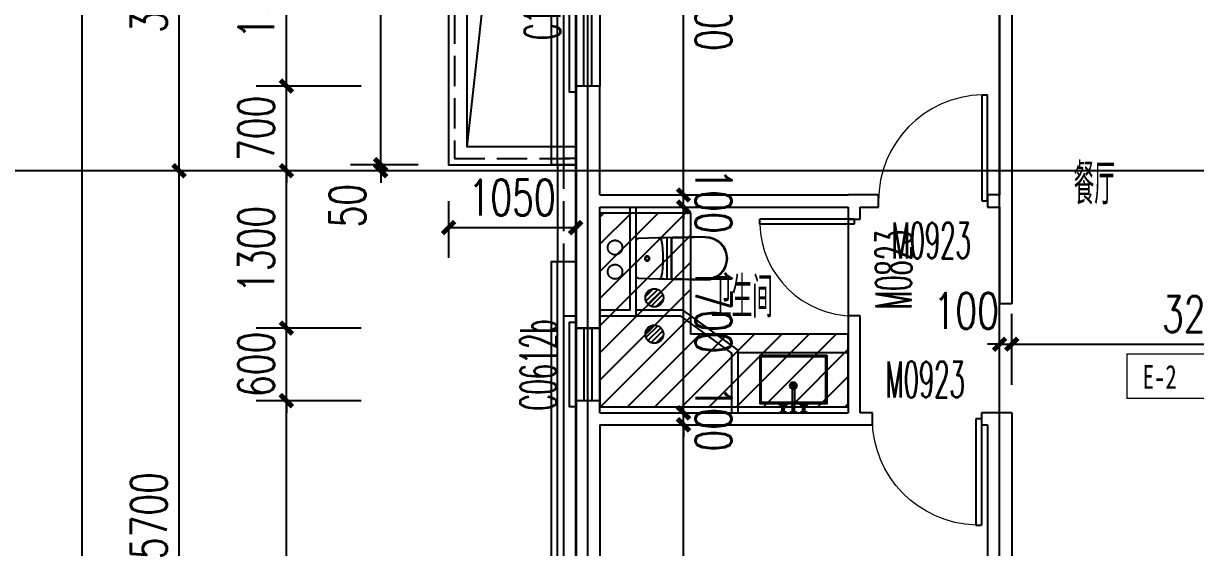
# Model space of a CAD drawing. Extents: x -59851 to 653804, y -249523 to 437614.
# Drawn here: x -48773 to -39096, y 140275 to 144606 of the extents above; entities that cross this region are included whole.
import ezdxf

# ---------------------------------------------------------------- set-up
doc = ezdxf.new("R2010")
doc.units = 0
doc.header["$LTSCALE"] = 1000
doc.header["$MEASUREMENT"] = 0
doc.linetypes.add('DASH', pattern=[0.35, 0.25, -0.1])
doc.linetypes.add('PS', pattern=[3200, 1500, -200, 1500])
doc.layers.add('33计全面积外廓线', color=21, linetype='Continuous', lineweight=35)
doc.layers.add('_S-PS(排水管)', color=255, linetype='Continuous', plot=False)
for name, color, linetype in [('_S-YS(雨水管)', 3, 'Continuous'), ('_S-空调立管', 7, 'Continuous'), ('A-Lvtry（卫生间）', 5, 'Continuous'), ('A-ROOF', 7, 'Continuous'), ('A-外装饰线脚', 7, 'Continuous'), ('A-第三道尺寸线', 105, 'Continuous'), ('A-线脚看线', 9, 'Continuous'), ('A-降板区域', 251, 'Continuous'), ('A-雨棚', 153, 'Continuous'), ('AXIS', 3, 'Continuous'), ('DOTE', 16, 'Continuous'), ('NL', 5, 'Continuous'), ('PS', 6, 'PS'), ('PUB_TEXT', 7, 'Continuous'), ('WALL', 2, 'Continuous'), ('WINDOW', 4, 'Continuous'), ('WINDOW_TEXT', 7, 'Continuous'), ('ys', 154, 'Continuous'), ('户型标示', 7, 'Continuous')]:
    doc.layers.add(name, color=color, linetype=linetype)
doc.styles.add('_TCH_DIM_T3', font='SIMPLEX.shx', dxfattribs={"width": 0.705882, "bigfont": 'GBCBIG.shx'})
doc.styles.add('_TCH_WINDOW', font='SIMPLEX.shx', dxfattribs={"width": 0.7, "height": 3.5, "bigfont": 'GBCBIG.shx'})
doc.styles.get("Standard").update_dxf_attribs({"font": 'gbenor.shx', "width": 0.7, "bigfont": 'gbcbig.shx'})
doc.styles.add('黑体', font='simhei.ttf', dxfattribs={"width": 0.7})
doc.dimstyles.new('_TCH_ARCH&&100', dxfattribs={"dimtxt": 297.5, "dimasz": 100, "dimexe": 250, "dimexo": 300, "dimgap": 100, "dimtad": 1, "dimdec": 0, "dimzin": 0, "dimdsep": 46, "dimtxsty": '_TCH_DIM_T3', "dimblk": 'ARCHTICK', "dimcen": 0.09, "dimclrt": 7, "dimazin": 2, "dimtfac": 1, "dimtdec": 0, "dimtix": 1, "dimtmove": 2, "dimatfit": 3, "dimfxl": 0, "dimtolj": 1, "dimtzin": 0, "dimarcsym": 0})

# ---------------------------------------------------------------- blocks, each defined once
blk = doc.blocks.new('zhouxianshouceng0329')
at = {"layer": 'DOTE'}
for p, q in [((-44113.7, 194580), (-44113.7, 218959.5)), ((-40713.7, 194580), (-40713.7, 218959.5)), ((15572.3, 202788.3), (-44988.6, 202788.3))]:
    blk.add_line(p, q, dxfattribs=at)
blk = doc.blocks.new('A$C2EEA3612')
at = {"linetype": 'Continuous'}
for p, q in [((-180, 570), (-172.9, 299.7)), ((-175, 570.2), (-168, 299.8)), ((175, 570.2), (168, 299.8)), ((180, 570), (172.9, 299.7)), ((-172.9, 299.7), (-171.1, 240)), ((-163, 295), (163, 295)), ((172.9, 299.7), (171.1, 240)), ((-171.6, 255), (171.6, 255)), ((-171.1, 240), (-169.5, 186.6)), ((-163, 290), (163, 290)), ((171.1, 240), (169.5, 186.6)), ((-169.5, 186.6), (-165.6, 19.4)), ((169.5, 186.6), (165.6, 19.4)), ((-145.6, 0), (145.6, 0))]:
    blk.add_line(p, q, dxfattribs=at)
for radius in [20, 15]:
    blk.add_circle((0, 90), radius, dxfattribs=at)
for centre, radius, start, end in [((0, 570), 180, 0, 180), ((0, 570), 175, 0, 180), ((-163, 300), 10, 181.7534, 270), ((-163, 300), 5, 181.7534, 270), ((163, 300), 5, 270, 358.2466), ((163, 300), 10, 270, 358.2466), ((-149.5, 187.2), 20, 99.85566, 181.7534), ((0, -673.3), 893.4, 80.14434, 99.85566), ((149.5, 187.2), 20, 358.2466, 80.14434), ((-145.6, 20), 20, 181.7534, 270), ((145.6, 20), 20, 270, 358.2466)]:
    blk.add_arc(centre, radius, start, end, dxfattribs=at)
blk = doc.blocks.new('g3wr')
at = {"color": 251}
blk.add_wipeout([(92376.5, 176270.3), (92376.5, 176416), (92376.5, 176561.6), (92382.1, 176575.5), (92395.9, 176581.5), (92459.4, 176583.5), (92576.3, 176580.9), (92666.2, 176588.6), (92736.4, 176588), (92946.5, 176596), (92946.5, 176591), (93056.8, 176558.2), (93056.8, 176558.2), (93126.5, 176416), (93075.6, 176297.8), (92946.5, 176236), (92831.5, 176244.5), (92676.2, 176243), (92576.3, 176251), (92395.9, 176250.4)], dxfattribs=at)
at = {"xscale": -1, "rotation": 270}
blk.add_blockref('A$C2EEA3612', (92376.5, 176416), dxfattribs=at)
blk = doc.blocks.new('A$C12CE3BE6')
at = {"ltscale": 10}
for p, q in [((220, 412), (160, 412)), ((160, 412), (160, 405)), ((220, 405), (160, 405)), ((180, 469), (200, 469)), ((180, 412), (180, 435)), ((182.5, 422), (182.5, 442)), ((197.5, 442), (182.5, 442)), ((197.5, 422), (182.5, 422)), ((184.5, 442), (184.5, 469)), ((187, 412), (187, 422)), ((193, 412), (193, 422)), ((195.5, 442), (195.5, 469)), ((197.5, 422), (197.5, 442)), ((200, 412), (200, 435)), ((220, 405), (220, 412)), ((285.2, 469), (265.2, 469)), ((265.2, 260), (265.2, 435)), ((285.2, 260), (285.2, 435)), ((330, 412), (390, 412)), ((330, 405), (330, 412)), ((330, 405), (390, 405)), ((370, 469), (350, 469)), ((350, 412), (350, 435)), ((352.5, 422), (352.5, 442)), ((352.5, 442), (367.5, 442)), ((352.5, 422), (367.5, 422)), ((354.5, 442), (354.5, 469)), ((357, 412), (357, 422)), ((363, 412), (363, 422)), ((365.5, 442), (365.5, 469)), ((367.5, 422), (367.5, 442)), ((370, 412), (370, 435)), ((390, 412), (390, 405))]:
    blk.add_line(p, q, dxfattribs=at)
for p, q in [((260.9, 235.9), (289.1, 264.1)), ((260.9, 264.1), (289.1, 235.9))]:
    blk.add_line(p, q)
for points in [[(0, 0), (0, 400), (550, 400), (550, 0)], [(10, 10), (10, 390), (540, 390), (540, 10)]]:
    blk.add_lwpolyline(points, close=True)
for points in [[(200, 435), (200, 469), (215, 469), (215, 475), (165, 475), (165, 469), (180, 469), (180, 435)], [(285.2, 435), (285.2, 469), (299.8, 469), (299.8, 475), (250.2, 475), (250.2, 469), (265.2, 469), (265.2, 435)], [(370, 435), (370, 469), (385, 469), (385, 475), (335, 475), (335, 469), (350, 469), (350, 435)]]:
    blk.add_lwpolyline(points, dxfattribs=at)
for centre in [(190, 408.5), (360, 408.5)]:
    blk.add_circle(centre, 3.5, dxfattribs=at)
for radius in [29.1, 20]:
    blk.add_circle((275, 250), radius)
blk.add_arc((275.2, 260), 10, 180, 0, dxfattribs=at)
blk = doc.blocks.new('$DorLib2D$00000001')
for p, q in [((0.45, 0.975), (0.5, 0.975)), ((0.45, 0), (0.45, 0.975)), ((0.5, 0), (0.5, 0.975)), ((0.5, 0), (0.45, 0))]:
    blk.add_line(p, q)
at = {"lineweight": 13}
blk.add_arc((0.475, 0), 0.975, 91.4693, 180, dxfattribs=at)
blk = doc.blocks.new('$TCHSYS$WIN2D')
for p, q in [((-0.5, 0.5), (0.5, 0.5)), ((-0.5, 0.5), (-0.5, -0.5)), ((0.5, 0.5), (0.5, -0.5)), ((0.5, 0.1667), (-0.5, 0.1667)), ((0.5, -0.1667), (-0.5, -0.1667)), ((-0.5, -0.5), (0.5, -0.5))]:
    blk.add_line(p, q)
blk = doc.blocks.new('_ArchTick')
at = {"color": 0, "linetype": 'ByBlock', "const_width": 0.4}
blk.add_lwpolyline([(-0.5, -0.5), (0.5, 0.5)], dxfattribs=at)
blk = doc.blocks.new('*D697')
at = {"layer": 'A-第三道尺寸线', "color": 0, "lineweight": -2, "transparency": 16777216}
for p, q in [((-4770.7, 164566.5), (-4770.7, 165151.6)), ((-4670.7, 164566.5), (-4670.7, 165151.6)), ((-4770.7, 164901.6), (-4870.7, 164901.6)), ((-4770.7, 164901.6), (-4670.7, 164901.6)), ((-4670.7, 164901.6), (-4570.7, 164901.6))]:
    blk.add_line(p, q, dxfattribs=at)
at = {"layer": 'Defpoints', "color": 0, "transparency": 16777216}
for p in [(-4670.7, 164901.6), (-4770.7, 164266.5), (-4670.7, 164266.5)]:
    blk.add_point(p, dxfattribs=at)
at = {"layer": 'A-第三道尺寸线', "color": 0, "lineweight": -2, "transparency": 16777216, "xscale": 100, "yscale": 100, "zscale": 100}
blk.add_blockref('_ArchTick', (-4770.7, 164901.6), dxfattribs=at)
at = {"layer": 'A-第三道尺寸线', "color": 0, "lineweight": -2, "transparency": 16777216, "xscale": 100, "yscale": 100, "zscale": 100, "rotation": 180}
blk.add_blockref('_ArchTick', (-4670.7, 164901.6), dxfattribs=at)
at = {"layer": 'A-第三道尺寸线', "color": 7, "transparency": 16777216, "insert": (-5045.7, 165176.6), "char_height": 297.5, "attachment_point": 5, "style": '_TCH_DIM_T3'}
blk.add_mtext('\\A1;100', dxfattribs=at)
blk = doc.blocks.new('*D698')
at = {"layer": 'A-第三道尺寸线', "color": 0, "lineweight": -2, "transparency": 16777216}
for p, q in [((-4670.7, 164566.5), (-4670.7, 165151.6)), ((-1470.7, 164566.5), (-1470.7, 165151.6)), ((-4670.7, 164901.6), (-1470.7, 164901.6))]:
    blk.add_line(p, q, dxfattribs=at)
at = {"layer": 'Defpoints', "color": 0, "transparency": 16777216}
for p in [(-1470.7, 164901.6), (-4670.7, 164266.5), (-1470.7, 164266.5)]:
    blk.add_point(p, dxfattribs=at)
at = {"layer": 'A-第三道尺寸线', "color": 0, "lineweight": -2, "transparency": 16777216, "xscale": 100, "yscale": 100, "zscale": 100, "rotation": 180}
blk.add_blockref('_ArchTick', (-4670.7, 164901.6), dxfattribs=at)
at = {"layer": 'A-第三道尺寸线', "color": 0, "lineweight": -2, "transparency": 16777216, "xscale": 100, "yscale": 100, "zscale": 100}
blk.add_blockref('_ArchTick', (-1470.7, 164901.6), dxfattribs=at)
at = {"layer": 'A-第三道尺寸线', "color": 7, "transparency": 16777216, "insert": (-3070.7, 165150.4), "char_height": 297.5, "attachment_point": 5, "style": '_TCH_DIM_T3'}
blk.add_mtext('\\A1;3200', dxfattribs=at)
blk = doc.blocks.new('*D702')
at = {"layer": 'A-第三道尺寸线', "color": 0, "lineweight": -2, "transparency": 16777216}
for p, q in [((-7770.7, 169234.6), (-7130.8, 169234.6)), ((-7380.7, 166134.8), (-7380.8, 169234.6)), ((-7770.7, 166134.8), (-7130.7, 166134.8))]:
    blk.add_line(p, q, dxfattribs=at)
at = {"layer": 'Defpoints', "color": 0, "transparency": 16777216}
for p in [(-8070.7, 169234.6), (-7380.8, 169234.6), (-8070.7, 166134.8)]:
    blk.add_point(p, dxfattribs=at)
at = {"layer": 'A-第三道尺寸线', "color": 0, "lineweight": -2, "transparency": 16777216, "xscale": 100, "yscale": 100, "zscale": 100}
for p, rotation in [((-7380.8, 169234.6), 90.00040069436855), ((-7380.7, 166134.8), 270.0004006943686)]:
    blk.add_blockref('_ArchTick', p, dxfattribs=dict(at, rotation=rotation))
at = {"layer": 'A-第三道尺寸线', "color": 7, "transparency": 16777216, "insert": (-7132, 167684.7), "char_height": 297.5, "attachment_point": 5, "rotation": 270.0004, "style": '_TCH_DIM_T3'}
blk.add_mtext('\\A1;3100', dxfattribs=at)
blk = doc.blocks.new('*D703')
at = {"layer": 'A-第三道尺寸线', "color": 0, "lineweight": -2, "transparency": 16777216}
for p, q in [((-7380.7, 166134.8), (-7380.7, 166234.8)), ((-7770.7, 166134.8), (-7130.7, 166134.8)), ((-7380.7, 166034.8), (-7380.7, 166134.8)), ((-7770.7, 166034.8), (-7130.7, 166034.8)), ((-7380.7, 166034.8), (-7380.7, 165934.8))]:
    blk.add_line(p, q, dxfattribs=at)
at = {"layer": 'Defpoints', "color": 0, "transparency": 16777216}
for p in [(-8070.7, 166134.8), (-7380.7, 166134.8), (-8070.7, 166034.8)]:
    blk.add_point(p, dxfattribs=at)
at = {"layer": 'A-第三道尺寸线', "color": 0, "lineweight": -2, "transparency": 16777216, "xscale": 100, "yscale": 100, "zscale": 100}
for p, rotation in [((-7380.7, 166134.8), 270.000400694369), ((-7380.7, 166034.8), 90.00040069436899)]:
    blk.add_blockref('_ArchTick', p, dxfattribs=dict(at, rotation=rotation))
at = {"layer": 'A-第三道尺寸线', "color": 7, "transparency": 16777216, "insert": (-7132, 166084.8), "char_height": 297.5, "attachment_point": 5, "rotation": 270.0004, "style": '_TCH_DIM_T3'}
blk.add_mtext('\\A1;100', dxfattribs=at)
blk = doc.blocks.new('*D704')
at = {"layer": 'A-第三道尺寸线', "color": 0, "lineweight": -2, "transparency": 16777216}
for p, q in [((-7770.7, 166034.8), (-7130.7, 166034.8)), ((-7380.7, 164334.8), (-7380.7, 166034.8)), ((-7770.7, 164334.8), (-7130.7, 164334.8))]:
    blk.add_line(p, q, dxfattribs=at)
at = {"layer": 'Defpoints', "color": 0, "transparency": 16777216}
for p in [(-8070.7, 166034.8), (-7380.7, 166034.8), (-8070.7, 164334.8)]:
    blk.add_point(p, dxfattribs=at)
at = {"layer": 'A-第三道尺寸线', "color": 0, "lineweight": -2, "transparency": 16777216, "xscale": 100, "yscale": 100, "zscale": 100}
for p, rotation in [((-7380.7, 166034.8), 90.00040069436868), ((-7380.7, 164334.8), 270.0004006943687)]:
    blk.add_blockref('_ArchTick', p, dxfattribs=dict(at, rotation=rotation))
at = {"layer": 'A-第三道尺寸线', "color": 7, "transparency": 16777216, "insert": (-7132, 165184.8), "char_height": 297.5, "attachment_point": 5, "rotation": 270.0004, "style": '_TCH_DIM_T3'}
blk.add_mtext('\\A1;1700', dxfattribs=at)
blk = doc.blocks.new('*D705')
at = {"layer": 'A-第三道尺寸线', "color": 0, "lineweight": -2, "transparency": 16777216}
for p, q in [((-7380.7, 164334.8), (-7380.7, 164434.8)), ((-7770.7, 164334.8), (-7130.7, 164334.8)), ((-7380.7, 164234.8), (-7380.7, 164334.8)), ((-7770.7, 164234.8), (-7130.7, 164234.8)), ((-7380.7, 164234.8), (-7380.7, 164134.8))]:
    blk.add_line(p, q, dxfattribs=at)
at = {"layer": 'Defpoints', "color": 0, "transparency": 16777216}
for p in [(-8070.7, 164334.8), (-7380.7, 164334.8), (-8070.7, 164234.8)]:
    blk.add_point(p, dxfattribs=at)
at = {"layer": 'A-第三道尺寸线', "color": 0, "lineweight": -2, "transparency": 16777216, "xscale": 100, "yscale": 100, "zscale": 100}
for p, rotation in [((-7380.7, 164334.8), 270.0004006943692), ((-7380.7, 164234.8), 90.00040069436919)]:
    blk.add_blockref('_ArchTick', p, dxfattribs=dict(at, rotation=rotation))
at = {"layer": 'A-第三道尺寸线', "color": 7, "transparency": 16777216, "insert": (-7132, 164284.8), "char_height": 297.5, "attachment_point": 5, "rotation": 270.0004, "style": '_TCH_DIM_T3'}
blk.add_mtext('\\A1;100', dxfattribs=at)
blk = doc.blocks.new('*D706')
at = {"layer": 'A-第三道尺寸线', "color": 0, "lineweight": -2, "transparency": 16777216}
for p, q in [((-7770.7, 164234.8), (-7130.7, 164234.8)), ((-7380.7, 160734.8), (-7380.7, 164234.8)), ((-7770.7, 160734.8), (-7130.7, 160734.8))]:
    blk.add_line(p, q, dxfattribs=at)
at = {"layer": 'Defpoints', "color": 0, "transparency": 16777216}
for p in [(-8070.7, 164234.8), (-7380.7, 164234.8), (-8070.7, 160734.8)]:
    blk.add_point(p, dxfattribs=at)
at = {"layer": 'A-第三道尺寸线', "color": 0, "lineweight": -2, "transparency": 16777216, "xscale": 100, "yscale": 100, "zscale": 100}
for p, rotation in [((-7380.7, 164234.8), 90.00040069436868), ((-7380.7, 160734.8), 270.0004006943687)]:
    blk.add_blockref('_ArchTick', p, dxfattribs=dict(at, rotation=rotation))
at = {"layer": 'A-第三道尺寸线', "color": 7, "transparency": 16777216, "insert": (-7132, 162484.8), "char_height": 297.5, "attachment_point": 5, "rotation": 270.0004, "style": '_TCH_DIM_T3'}
blk.add_mtext('\\A1;3500', dxfattribs=at)
blk = doc.blocks.new('2fxianjiao0331')
at = {"layer": 'A-线脚看线'}
for points in [[(-216309.1, 144038.3), (-216359.1, 144038.3), (-216359.1, 145638.3), (-216309.1, 145638.3)], [(-216309.1, 141438.3), (-216359.1, 141438.3), (-216359.1, 142138.3), (-216309.1, 142138.3)]]:
    blk.add_lwpolyline(points, dxfattribs=at)
blk = doc.blocks.new('_LV13')
at = {"color": 0}
for p, q in [((-0.071, 0.495), (-0.495, 0.071)), ((0.183, 0.465), (-0.465, -0.183)), ((0.354, 0.354), (-0.354, -0.354)), ((0.465, 0.183), (-0.183, -0.465)), ((0.495, -0.071), (0.071, -0.495))]:
    blk.add_line(p, q, dxfattribs=at)
blk.add_circle((0, 0), 0.5)
blk = doc.blocks.new('fjdsajkjjg0505')
at = {"layer": '_S-PS(排水管)'}
blk.add_lwpolyline([(-185177.9, 92258.5, -1), (-185287.9, 92258.5, -1)], format="xyb", close=True, dxfattribs=at)
at = {"layer": '_S-YS(雨水管)'}
blk.add_lwpolyline([(-188567.9, 92068.5, 1), (-188677.9, 92068.5, 1)], format="xyb", close=True, dxfattribs=at)
at = {"layer": '_S-空调立管'}
for points in [[(-190567.9, 101388.5, 1), (-190677.9, 101388.5, 1)], [(-188567.9, 91868.5, 1), (-188677.9, 91868.5, 1)]]:
    blk.add_lwpolyline(points, format="xyb", close=True, dxfattribs=at)
at = {"layer": 'NL', "ltscale": 0.5, "extrusion": (0, 0, -1), "xscale": -150, "yscale": 150, "zscale": -150}
for p in [(190822.9, 101388.5), (191272.9, 97118.5), (191272.9, 96818.5), (188822.9, 91868.5), (185232.9, 91248.5)]:
    blk.add_blockref('_LV13', p, dxfattribs=at)
blk = doc.blocks.new('*D1588')
at = {"layer": 'A-第三道尺寸线', "color": 0, "lineweight": -2, "transparency": 16777216}
for p, q in [((-45513.7, 151388.3), (-46073.9, 151388.3)), ((-45823.9, 143438.3), (-45823.9, 151388.3)), ((-45513.7, 143438.3), (-46073.9, 143438.3))]:
    blk.add_line(p, q, dxfattribs=at)
at = {"layer": 'Defpoints', "color": 0, "transparency": 16777216}
for p in [(-45823.9, 151388.3), (-45213.7, 151388.3), (-45213.7, 143438.3)]:
    blk.add_point(p, dxfattribs=at)
at = {"layer": 'A-第三道尺寸线', "color": 0, "lineweight": -2, "transparency": 16777216, "xscale": 100, "yscale": 100, "zscale": 100}
for p, rotation in [((-45823.9, 151388.3), 90), ((-45823.9, 143438.3), 270)]:
    blk.add_blockref('_ArchTick', p, dxfattribs=dict(at, rotation=rotation))
at = {"layer": 'A-第三道尺寸线', "color": 7, "transparency": 16777216, "insert": (-46072.6, 147413.3), "char_height": 297.5, "attachment_point": 5, "rotation": 90, "style": '_TCH_DIM_T3'}
blk.add_mtext('\\A1;7950', dxfattribs=at)
blk = doc.blocks.new('*D1589')
at = {"layer": 'A-第三道尺寸线', "color": 0, "lineweight": -2, "transparency": 16777216}
for p, q in [((-45823.9, 143438.3), (-45823.9, 143538.3)), ((-45513.7, 143438.3), (-46073.9, 143438.3)), ((-45823.9, 143388.3), (-45823.9, 143438.3)), ((-45513.7, 143388.3), (-46073.9, 143388.3)), ((-45823.9, 143388.3), (-45823.9, 143288.3))]:
    blk.add_line(p, q, dxfattribs=at)
at = {"layer": 'Defpoints', "color": 0, "transparency": 16777216}
for p in [(-45823.9, 143438.3), (-45213.7, 143438.3), (-45213.7, 143388.3)]:
    blk.add_point(p, dxfattribs=at)
at = {"layer": 'A-第三道尺寸线', "color": 0, "lineweight": -2, "transparency": 16777216, "xscale": 100, "yscale": 100, "zscale": 100}
for p, rotation in [((-45823.9, 143438.3), 270), ((-45823.9, 143388.3), 90)]:
    blk.add_blockref('_ArchTick', p, dxfattribs=dict(at, rotation=rotation))
at = {"layer": 'A-第三道尺寸线', "color": 7, "transparency": 16777216, "insert": (-46098.9, 143099.3), "char_height": 297.5, "attachment_point": 5, "rotation": 90, "style": '_TCH_DIM_T3'}
blk.add_mtext('\\A1;50', dxfattribs=at)
blk = doc.blocks.new('*D2667')
at = {"layer": 'A-第三道尺寸线', "color": 0, "lineweight": -2, "transparency": 16777216}
for p, q in [((-45984.3, 145588.3), (-46852.2, 145588.3)), ((-46602.2, 144088.3), (-46602.2, 145588.3)), ((-45984.3, 144088.3), (-46852.2, 144088.3))]:
    blk.add_line(p, q, dxfattribs=at)
at = {"layer": 'Defpoints', "color": 0, "transparency": 16777216}
for p in [(-46602.2, 145588.3), (-45684.3, 145588.3), (-45684.3, 144088.3)]:
    blk.add_point(p, dxfattribs=at)
at = {"layer": 'A-第三道尺寸线', "color": 0, "lineweight": -2, "transparency": 16777216, "xscale": 100, "yscale": 100, "zscale": 100}
for p, rotation in [((-46602.2, 145588.3), 90), ((-46602.2, 144088.3), 270)]:
    blk.add_blockref('_ArchTick', p, dxfattribs=dict(at, rotation=rotation))
at = {"layer": 'A-第三道尺寸线', "color": 7, "transparency": 16777216, "insert": (-46851, 144838.3), "char_height": 297.5, "attachment_point": 5, "rotation": 90, "style": '_TCH_DIM_T3'}
blk.add_mtext('\\A1;1500', dxfattribs=at)
blk = doc.blocks.new('*D2668')
at = {"layer": 'A-第三道尺寸线', "color": 0, "lineweight": -2, "transparency": 16777216}
for p, q in [((-46602.2, 144088.3), (-46602.2, 144188.3)), ((-45984.3, 144088.3), (-46852.2, 144088.3)), ((-46602.2, 143388.3), (-46602.2, 144088.3)), ((-45984.3, 143388.3), (-46852.2, 143388.3)), ((-46602.2, 143388.3), (-46602.2, 143288.3))]:
    blk.add_line(p, q, dxfattribs=at)
at = {"layer": 'Defpoints', "color": 0, "transparency": 16777216}
for p in [(-46602.2, 144088.3), (-45684.3, 144088.3), (-45684.3, 143388.3)]:
    blk.add_point(p, dxfattribs=at)
at = {"layer": 'A-第三道尺寸线', "color": 0, "lineweight": -2, "transparency": 16777216, "xscale": 100, "yscale": 100, "zscale": 100}
for p, rotation in [((-46602.2, 144088.3), 270), ((-46602.2, 143388.3), 90)]:
    blk.add_blockref('_ArchTick', p, dxfattribs=dict(at, rotation=rotation))
at = {"layer": 'A-第三道尺寸线', "color": 7, "transparency": 16777216, "insert": (-46851, 143738.3), "char_height": 297.5, "attachment_point": 5, "rotation": 90, "style": '_TCH_DIM_T3'}
blk.add_mtext('\\A1;700', dxfattribs=at)
blk = doc.blocks.new('*D2669')
at = {"layer": 'A-第三道尺寸线', "color": 0, "lineweight": -2, "transparency": 16777216}
for p, q in [((-45984.3, 143388.3), (-46852.2, 143388.3)), ((-46602.2, 142088.3), (-46602.2, 143388.3)), ((-45984.3, 142088.3), (-46852.2, 142088.3))]:
    blk.add_line(p, q, dxfattribs=at)
at = {"layer": 'Defpoints', "color": 0, "transparency": 16777216}
for p in [(-46602.2, 143388.3), (-45684.3, 143388.3), (-45684.3, 142088.3)]:
    blk.add_point(p, dxfattribs=at)
at = {"layer": 'A-第三道尺寸线', "color": 0, "lineweight": -2, "transparency": 16777216, "xscale": 100, "yscale": 100, "zscale": 100}
for p, rotation in [((-46602.2, 143388.3), 90), ((-46602.2, 142088.3), 270)]:
    blk.add_blockref('_ArchTick', p, dxfattribs=dict(at, rotation=rotation))
at = {"layer": 'A-第三道尺寸线', "color": 7, "transparency": 16777216, "insert": (-46851, 142738.3), "char_height": 297.5, "attachment_point": 5, "rotation": 90, "style": '_TCH_DIM_T3'}
blk.add_mtext('\\A1;1300', dxfattribs=at)
blk = doc.blocks.new('*D2670')
at = {"layer": 'A-第三道尺寸线', "color": 0, "lineweight": -2, "transparency": 16777216}
for p, q in [((-46602.2, 142088.3), (-46602.2, 142188.3)), ((-45984.3, 142088.3), (-46852.2, 142088.3)), ((-46602.2, 141488.3), (-46602.2, 142088.3)), ((-45984.3, 141488.3), (-46852.2, 141488.3)), ((-46602.2, 141488.3), (-46602.2, 141388.3))]:
    blk.add_line(p, q, dxfattribs=at)
at = {"layer": 'Defpoints', "color": 0, "transparency": 16777216}
for p in [(-46602.2, 142088.3), (-45684.3, 142088.3), (-45684.3, 141488.3)]:
    blk.add_point(p, dxfattribs=at)
at = {"layer": 'A-第三道尺寸线', "color": 0, "lineweight": -2, "transparency": 16777216, "xscale": 100, "yscale": 100, "zscale": 100}
for p, rotation in [((-46602.2, 142088.3), 270), ((-46602.2, 141488.3), 90)]:
    blk.add_blockref('_ArchTick', p, dxfattribs=dict(at, rotation=rotation))
at = {"layer": 'A-第三道尺寸线', "color": 7, "transparency": 16777216, "insert": (-46851, 141788.3), "char_height": 297.5, "attachment_point": 5, "rotation": 90, "style": '_TCH_DIM_T3'}
blk.add_mtext('\\A1;600', dxfattribs=at)
blk = doc.blocks.new('*D2671')
at = {"layer": 'A-第三道尺寸线', "color": 0, "lineweight": -2, "transparency": 16777216}
for p, q in [((-45984.3, 141488.3), (-46852.2, 141488.3)), ((-46602.2, 137688.3), (-46602.2, 141488.3)), ((-45984.3, 137688.3), (-46852.2, 137688.3))]:
    blk.add_line(p, q, dxfattribs=at)
at = {"layer": 'Defpoints', "color": 0, "transparency": 16777216}
for p in [(-46602.2, 141488.3), (-45684.3, 141488.3), (-45684.3, 137688.3)]:
    blk.add_point(p, dxfattribs=at)
at = {"layer": 'A-第三道尺寸线', "color": 0, "lineweight": -2, "transparency": 16777216, "xscale": 100, "yscale": 100, "zscale": 100}
for p, rotation in [((-46602.2, 141488.3), 90), ((-46602.2, 137688.3), 270)]:
    blk.add_blockref('_ArchTick', p, dxfattribs=dict(at, rotation=rotation))
at = {"layer": 'A-第三道尺寸线', "color": 7, "transparency": 16777216, "insert": (-46851, 139588.3), "char_height": 297.5, "attachment_point": 5, "rotation": 90, "style": '_TCH_DIM_T3'}
blk.add_mtext('\\A1;3800', dxfattribs=at)
blk = doc.blocks.new('*D2947')
at = {"layer": 'AXIS', "color": 0, "lineweight": -2, "transparency": 16777216}
for p, q in [((-46902.2, 143388.3), (-47738.6, 143388.3)), ((-47488.6, 137688.3), (-47488.6, 143388.3)), ((-46902.2, 137688.3), (-47738.6, 137688.3))]:
    blk.add_line(p, q, dxfattribs=at)
at = {"layer": 'Defpoints', "color": 0, "transparency": 16777216}
for p in [(-47488.6, 143388.3), (-46602.2, 143388.3), (-46602.2, 137688.3)]:
    blk.add_point(p, dxfattribs=at)
at = {"layer": 'AXIS', "color": 0, "lineweight": -2, "transparency": 16777216, "xscale": 100, "yscale": 100, "zscale": 100}
for p, rotation in [((-47488.6, 143388.3), 90), ((-47488.6, 137688.3), 270)]:
    blk.add_blockref('_ArchTick', p, dxfattribs=dict(at, rotation=rotation))
at = {"layer": 'AXIS', "color": 7, "transparency": 16777216, "insert": (-47737.3, 140538.3), "char_height": 297.5, "attachment_point": 5, "rotation": 90, "style": '_TCH_DIM_T3'}
blk.add_mtext('\\A1;5700', dxfattribs=at)
blk = doc.blocks.new('*D2948')
at = {"layer": 'AXIS', "color": 0, "lineweight": -2, "transparency": 16777216}
for p, q in [((-46902.2, 146388.3), (-47738.6, 146388.3)), ((-47488.6, 143388.3), (-47488.6, 146388.3)), ((-46902.2, 143388.3), (-47738.6, 143388.3))]:
    blk.add_line(p, q, dxfattribs=at)
at = {"layer": 'Defpoints', "color": 0, "transparency": 16777216}
for p in [(-47488.6, 146388.3), (-46602.2, 146388.3), (-46602.2, 143388.3)]:
    blk.add_point(p, dxfattribs=at)
at = {"layer": 'AXIS', "color": 0, "lineweight": -2, "transparency": 16777216, "xscale": 100, "yscale": 100, "zscale": 100}
for p, rotation in [((-47488.6, 146388.3), 90), ((-47488.6, 143388.3), 270)]:
    blk.add_blockref('_ArchTick', p, dxfattribs=dict(at, rotation=rotation))
at = {"layer": 'AXIS', "color": 7, "transparency": 16777216, "insert": (-47737.3, 144888.3), "char_height": 297.5, "attachment_point": 5, "rotation": 90, "style": '_TCH_DIM_T3'}
blk.add_mtext('\\A1;3000', dxfattribs=at)
blk = doc.blocks.new('*D2954')
at = {"layer": 'AXIS', "color": 0, "lineweight": -2, "transparency": 16777216}
for p, q in [((-47152.2, 158588.3), (-48538.6, 158588.3)), ((-48288.6, 135988.3), (-48288.6, 158588.3)), ((-47152.2, 135988.3), (-48538.6, 135988.3))]:
    blk.add_line(p, q, dxfattribs=at)
at = {"layer": 'Defpoints', "color": 0, "transparency": 16777216}
for p in [(-48288.6, 158588.3), (-46852.2, 158588.3), (-46852.2, 135988.3)]:
    blk.add_point(p, dxfattribs=at)
at = {"layer": 'AXIS', "color": 0, "lineweight": -2, "transparency": 16777216, "xscale": 100, "yscale": 100, "zscale": 100}
for p, rotation in [((-48288.6, 158588.3), 90), ((-48288.6, 135988.3), 270)]:
    blk.add_blockref('_ArchTick', p, dxfattribs=dict(at, rotation=rotation))
at = {"layer": 'AXIS', "color": 7, "transparency": 16777216, "insert": (-48537.3, 147288.3), "char_height": 297.5, "attachment_point": 5, "rotation": 90, "style": '_TCH_DIM_T3'}
blk.add_mtext('\\A1;22600', dxfattribs=at)
blk = doc.blocks.new('*D2970')
at = {"layer": 'AXIS', "color": 0, "lineweight": -2, "transparency": 16777216}
for p, q in [((-46902.2, 143388.3), (-47738.6, 143388.3)), ((-47488.6, 137688.3), (-47488.6, 143388.3)), ((-46902.2, 137688.3), (-47738.6, 137688.3))]:
    blk.add_line(p, q, dxfattribs=at)
at = {"layer": 'Defpoints', "color": 0, "transparency": 16777216}
for p in [(-47488.6, 143388.3), (-46602.2, 143388.3), (-46602.2, 137688.3)]:
    blk.add_point(p, dxfattribs=at)
at = {"layer": 'AXIS', "color": 0, "lineweight": -2, "transparency": 16777216, "xscale": 100, "yscale": 100, "zscale": 100}
for p, rotation in [((-47488.6, 143388.3), 90), ((-47488.6, 137688.3), 270)]:
    blk.add_blockref('_ArchTick', p, dxfattribs=dict(at, rotation=rotation))
at = {"layer": 'AXIS', "color": 7, "transparency": 16777216, "insert": (-47737.3, 140538.3), "char_height": 297.5, "attachment_point": 5, "rotation": 90, "style": '_TCH_DIM_T3'}
blk.add_mtext('\\A1;5700', dxfattribs=at)
blk = doc.blocks.new('*D2971')
at = {"layer": 'AXIS', "color": 0, "lineweight": -2, "transparency": 16777216}
for p, q in [((-46902.2, 146388.3), (-47738.6, 146388.3)), ((-47488.6, 143388.3), (-47488.6, 146388.3)), ((-46902.2, 143388.3), (-47738.6, 143388.3))]:
    blk.add_line(p, q, dxfattribs=at)
at = {"layer": 'Defpoints', "color": 0, "transparency": 16777216}
for p in [(-47488.6, 146388.3), (-46602.2, 146388.3), (-46602.2, 143388.3)]:
    blk.add_point(p, dxfattribs=at)
at = {"layer": 'AXIS', "color": 0, "lineweight": -2, "transparency": 16777216, "xscale": 100, "yscale": 100, "zscale": 100}
for p, rotation in [((-47488.6, 146388.3), 90), ((-47488.6, 143388.3), 270)]:
    blk.add_blockref('_ArchTick', p, dxfattribs=dict(at, rotation=rotation))
at = {"layer": 'AXIS', "color": 7, "transparency": 16777216, "insert": (-47737.3, 144888.3), "char_height": 297.5, "attachment_point": 5, "rotation": 90, "style": '_TCH_DIM_T3'}
blk.add_mtext('\\A1;3000', dxfattribs=at)
blk = doc.blocks.new('*D2977')
at = {"layer": 'AXIS', "color": 0, "lineweight": -2, "transparency": 16777216}
for p, q in [((-47152.2, 158588.3), (-48538.6, 158588.3)), ((-48288.6, 135988.3), (-48288.6, 158588.3)), ((-47152.2, 135988.3), (-48538.6, 135988.3))]:
    blk.add_line(p, q, dxfattribs=at)
at = {"layer": 'Defpoints', "color": 0, "transparency": 16777216}
for p in [(-48288.6, 158588.3), (-46852.2, 158588.3), (-46852.2, 135988.3)]:
    blk.add_point(p, dxfattribs=at)
at = {"layer": 'AXIS', "color": 0, "lineweight": -2, "transparency": 16777216, "xscale": 100, "yscale": 100, "zscale": 100}
for p, rotation in [((-48288.6, 158588.3), 90), ((-48288.6, 135988.3), 270)]:
    blk.add_blockref('_ArchTick', p, dxfattribs=dict(at, rotation=rotation))
at = {"layer": 'AXIS', "color": 7, "transparency": 16777216, "insert": (-48537.3, 147288.3), "char_height": 297.5, "attachment_point": 5, "rotation": 90, "style": '_TCH_DIM_T3'}
blk.add_mtext('\\A1;22600', dxfattribs=at)
blk = doc.blocks.new('rqwerqwrqq')
at = {"layer": 'A-ROOF'}
for p, q in [((-179744.2, 249560.5), (-179744.2, 257510.5)), ((-179744.2, 242760.5), (-179744.2, 248760.5))]:
    blk.add_line(p, q, dxfattribs=at)
for points in [[(-179694.2, 257510.5), (-179694.2, 249560.5), (-179794.2, 249560.5), (-179794.2, 257510.5)], [(-179694.2, 248760.5), (-179694.2, 242760.5), (-179794.2, 242760.5), (-179794.2, 248760.5)]]:
    blk.add_lwpolyline(points, close=True, dxfattribs=at)
at = {"layer": 'A-外装饰线脚'}
blk.add_lwpolyline([(-179594.2, 249560.5), (-179744.2, 249560.5), (-179744.2, 248760.5), (-179594.2, 248760.5)], dxfattribs=at)
blk = doc.blocks.new('*D3565')
at = {"layer": 'A-第三道尺寸线', "color": 0, "lineweight": -2, "transparency": 16777216}
for p, q in [((-45263.7, 143138.3), (-45263.7, 142668.5)), ((-44213.7, 143138.3), (-44213.7, 142668.5)), ((-45263.7, 142918.5), (-44213.7, 142918.5))]:
    blk.add_line(p, q, dxfattribs=at)
at = {"layer": 'Defpoints', "color": 0, "transparency": 16777216}
for p in [(-45263.7, 143438.3), (-44213.7, 143438.3), (-44213.7, 142918.5)]:
    blk.add_point(p, dxfattribs=at)
at = {"layer": 'A-第三道尺寸线', "color": 0, "lineweight": -2, "transparency": 16777216, "xscale": 100, "yscale": 100, "zscale": 100, "rotation": 180}
blk.add_blockref('_ArchTick', (-45263.7, 142918.5), dxfattribs=at)
at = {"layer": 'A-第三道尺寸线', "color": 0, "lineweight": -2, "transparency": 16777216, "xscale": 100, "yscale": 100, "zscale": 100}
blk.add_blockref('_ArchTick', (-44213.7, 142918.5), dxfattribs=at)
at = {"layer": 'A-第三道尺寸线', "color": 7, "transparency": 16777216, "insert": (-44738.7, 143167.2), "char_height": 297.5, "attachment_point": 5, "style": '_TCH_DIM_T3'}
blk.add_mtext('\\A1;1050', dxfattribs=at)
blk = doc.blocks.new('a2huxing0322')
at = {"layer": 'A-Lvtry（卫生间）'}
blk.add_line((-6933.2, 164832.5), (-6020.6, 164832.5), dxfattribs=at)
for points in [[(-7770.7, 165184.8), (-7391.8, 165184.8), (-6933.2, 164851.7), (-6933.2, 164334.8)], [(-7770.7, 165134.8), (-7408.1, 165134.8), (-6983.2, 164826.2), (-6983.2, 164334.8)]]:
    blk.add_lwpolyline(points, dxfattribs=at)
at = {"layer": 'PS', "ltscale": 0.5}
for centre in [(-7945.7, 165700.3), (-7945.7, 165500.3)]:
    blk.add_circle(centre, 60, dxfattribs=at)
at = {"layer": 'WALL'}
for p, q in [((-4770.7, 169334.8), (-4770.7, 166134.8)), ((-4670.7, 169334.8), (-4670.7, 166034.8)), ((-8070.7, 167034.8), (-8270.7, 167034.8)), ((-8270.7, 167034.8), (-8270.7, 166034.8)), ((-8070.7, 166134.8), (-8070.7, 167034.8)), ((-8070.7, 166134.8), (-6020.7, 166134.8)), ((-5770.8, 166134.8), (-6020.7, 166134.8)), ((-5770.8, 166034.8), (-5770.8, 166134.8)), ((-4770.7, 166134.8), (-4870.8, 166134.8)), ((-4870.8, 166134.8), (-4870.8, 166034.8)), ((-8270.7, 166034.8), (-8270.7, 165034.8)), ((-8070.7, 166034.8), (-6020.7, 166034.8)), ((-8070.7, 165034.8), (-8070.7, 166034.8)), ((-6020.7, 166034.8), (-6020.7, 165934.8)), ((-5920.7, 165934.8), (-5920.7, 166034.8)), ((-5920.7, 166034.8), (-5770.8, 166034.8)), ((-4870.8, 166034.8), (-4770.7, 166034.8)), ((-4770.7, 166034.8), (-4770.7, 165234.8)), ((-4670.7, 166034.8), (-4670.7, 165234.8)), ((-6020.7, 165934.8), (-5920.7, 165934.8)), ((-4670.7, 165234.8), (-4770.7, 165234.8)), ((-5920.7, 165134.8), (-6020.7, 165134.8)), ((-6020.7, 165134.8), (-6020.7, 164334.8)), ((-5920.7, 164334.8), (-5920.7, 165134.8)), ((-8270.7, 165034.8), (-8070.7, 165034.8)), ((-8070.7, 164434.8), (-8270.7, 164434.8)), ((-8270.7, 164434.8), (-8270.7, 164334.8)), ((-8070.7, 164334.8), (-8070.7, 164434.8)), ((-8270.7, 164334.8), (-8270.7, 160534.8)), ((-8070.7, 164334.8), (-6020.7, 164334.8)), ((-5820.7, 164334.8), (-5920.7, 164334.8)), ((-5820.7, 164234.8), (-5820.7, 164334.8)), ((-4670.7, 164334.8), (-4920.7, 164334.8)), ((-4920.7, 164334.8), (-4920.7, 164234.8)), ((-4670.7, 164334.8), (-4670.7, 160734.8)), ((-8070.7, 164234.8), (-8070.7, 160734.8)), ((-8070.7, 164234.8), (-6020.7, 164234.8)), ((-6020.7, 164234.8), (-5820.7, 164234.8)), ((-4920.7, 164234.8), (-4870.7, 164234.8)), ((-4870.7, 164234.8), (-4870.7, 160734.8))]:
    blk.add_line(p, q, dxfattribs=at)
blk.add_lwpolyline([(-8070.7, 165184.8), (-7820.7, 165184.8), (-7820.7, 166034.8)], dxfattribs=at)
at = {"layer": 'WINDOW'}
blk.add_line((-6020.7, 165934.8), (-6020.7, 165134.8), dxfattribs=at)
at = {"layer": '户型标示', "color": 2, "const_width": 11.2}
blk.add_lwpolyline([(-3041.8, 164821.9), (-3719.5, 164821.9), (-3719.5, 164455.5), (-3041.8, 164455.5)], close=True, dxfattribs=at)
at = {"layer": 'A-Lvtry（卫生间）'}
blk.add_blockref('g3wr', (-100147.2, -10806.2), dxfattribs=at)
at = {"layer": 'A-Lvtry（卫生间）', "rotation": 180}
blk.add_blockref('A$C12CE3BE6', (-6198.1, 164809.8), dxfattribs=at)
at = {"layer": 'WINDOW'}
ref = blk.add_blockref('$TCHSYS$WIN2D', (-8170.7, 167784.8), dxfattribs=dict(at, xscale=1500, yscale=200, zscale=1500, rotation=270))
ref.add_attrib('A', 'C1515b', (-8397, 167417.3), dxfattribs={"layer": 'WINDOW_TEXT', "height": 297.5, "rotation": 90, "style": '_TCH_WINDOW', "width": 0.494118})
ref = blk.add_blockref('$DorLib2D$00000001', (-5320.8, 166084.8), dxfattribs=dict(at, xscale=900, yscale=900, zscale=900))
ref.add_attrib('A', 'M0923', (-5663.8, 165611), dxfattribs={"layer": 'WINDOW_TEXT', "height": 297.5, "style": '_TCH_WINDOW', "width": 0.494118})
ref = blk.add_blockref('$DorLib2D$00000001', (-5970.7, 165534.8), dxfattribs=dict(at, xscale=800, yscale=800, zscale=-800, rotation=90))
ref.add_attrib('A', 'M0823', (-5497, 165191.8), dxfattribs={"layer": 'WINDOW_TEXT', "height": 297.5, "rotation": 90, "style": '_TCH_WINDOW', "width": 0.494118})
ref = blk.add_blockref('$TCHSYS$WIN2D', (-8170.7, 164734.8), dxfattribs=dict(at, xscale=-600, yscale=200, zscale=-600, rotation=270))
ref.add_attrib('A', 'C0612b', (-8430.3, 164353.3), dxfattribs={"layer": 'WINDOW_TEXT', "height": 297.5, "rotation": 90, "style": '_TCH_WINDOW', "width": 0.494118})
ref = blk.add_blockref('$DorLib2D$00000001', (-5370.7, 164284.8), dxfattribs=dict(at, xscale=-900, yscale=900, zscale=900, rotation=180))
ref.add_attrib('A', 'M0923', (-5713.7, 164461), dxfattribs={"layer": 'WINDOW_TEXT', "height": 297.5, "style": '_TCH_WINDOW', "width": 0.494118})
at = {"layer": 'PUB_TEXT', "width": 0.7}
blk.add_text('餐厅', height=337.59, dxfattribs=at).set_placement((-4159.2, 166055.2))
at = {"layer": '户型标示', "color": 2, "style": '黑体', "width": 0.7}
blk.add_text('E-2', height=197.15, dxfattribs=at).set_placement((-3589.8, 164532.8))
at = {"layer": 'A-第三道尺寸线'}
for p1, p2, distance, picture, middle in [((-8070.7, 166134.8), (-8070.7, 169234.6), -690, '*D702', (-7132, 167684.7)), ((-4670.7, 164266.5), (-1470.7, 164266.5), 635.1, '*D698', (-3070.7, 165150.4)), ((-8070.7, 164234.8), (-8070.7, 164334.8), -690, '*D705', (-7132, 164284.8)), ((-8070.7, 160734.8), (-8070.7, 164234.8), -690, '*D706', (-7132, 162484.8))]:
    dim = blk.add_aligned_dim(p1=p1, p2=p2, distance=distance, dimstyle='_TCH_ARCH&&100', dxfattribs=at)
    dim.commit()
    dim.dimension.update_dxf_attribs({"geometry": picture, "text_midpoint": middle})
dim = blk.add_linear_dim(base=(-4670.7, 164901.6), p1=(-4770.7, 164266.5), p2=(-4670.7, 164266.5), angle=0, dimstyle='_TCH_ARCH&&100', dxfattribs=at)
dim.commit()
dim.dimension.update_dxf_attribs({"geometry": '*D697', "text_midpoint": (-5045.7, 165176.6), "dimtype": 129})
at = {"layer": 'A-降板区域'}
h = blk.add_hatch(dxfattribs=at)
h.set_pattern_fill('ANSI31', color=256, scale=100)
h.set_pattern_definition([(45, (34343.64, 0), (-112.2532, 112.2532), [])])
h.paths.add_polyline_path([(-8070.7, 165984.8), (-8070.7, 164384.8), (-6020.7, 164384.8), (-6020.7, 164984.8), (-7320.7, 164984.8), (-7320.7, 165984.8)])
blk.add_lwpolyline([(-8070.7, 165984.8), (-8070.7, 164384.8), (-6020.7, 164384.8), (-6020.7, 164984.8), (-7320.7, 164984.8), (-7320.7, 165984.8)], close=True, dxfattribs=at)
at = {"layer": 'WALL'}
blk.add_lwpolyline([(-8070.7, 165134.8), (-7770.7, 165134.8), (-7770.7, 166034.8)], dxfattribs=at)
at = {"layer": 'PUB_TEXT', "width": 0.7}
blk.add_text('卫生间', height=337.59, dxfattribs=at).set_placement((-7153.3, 165120.6))
at = {"layer": 'A-第三道尺寸线'}
for p1, p2, picture, middle in [((-8070.7, 166034.8), (-8070.7, 166134.8), '*D703', (-7132, 166084.8)), ((-8070.7, 164334.8), (-8070.7, 166034.8), '*D704', (-7132, 165184.8))]:
    dim = blk.add_aligned_dim(p1=p1, p2=p2, distance=-690, dimstyle='_TCH_ARCH&&100', dxfattribs=at)
    dim.commit()
    dim.dimension.update_dxf_attribs({"geometry": picture, "text_midpoint": middle})

msp = doc.modelspace()

# ---------------------------------------------------------------- linework, layer by layer
at = {"layer": '33计全面积外廓线'}
msp.add_lwpolyline([(-37213.7, 158588.3), (-40813.7, 158588.3), (-40813.7, 156788.3), (-44213.7, 156788.3), (-44213.7, 148288.3), (-42813.7, 148288.3), (-42813.7, 146488.3), (-44213.7, 146488.3), (-44213.7, 137588.3)], dxfattribs=at)
at = {"layer": 'AXIS'}
msp.add_line((-44988.6, 143388.3), (-48988.6, 143388.3), dxfattribs=at)

# ---------------------------------------------------------------- block references
msp.add_blockref('zhouxianshouceng0329', (0, -59400))

# ---------------------------------------------------------------- dimensions: what is measured, and where the dimension line sits
at = {"layer": 'A-第三道尺寸线'}
for p1, p2, distance, picture, middle in [((-45213.7, 143438.3), (-45213.7, 151388.3), 610.2, '*D1588', (-46072.6, 147413.3)), ((-45684.3, 144088.3), (-45684.3, 145588.3), 917.9, '*D2667', (-46851, 144838.3)), ((-45684.3, 143388.3), (-45684.3, 144088.3), 917.9, '*D2668', (-46851, 143738.3)), ((-45684.3, 142088.3), (-45684.3, 143388.3), 917.9, '*D2669', (-46851, 142738.3)), ((-45684.3, 141488.3), (-45684.3, 142088.3), 917.9, '*D2670', (-46851, 141788.3)), ((-45684.3, 137688.3), (-45684.3, 141488.3), 917.9, '*D2671', (-46851, 139588.3))]:
    dim = msp.add_aligned_dim(p1=p1, p2=p2, distance=distance, dimstyle='_TCH_ARCH&&100', dxfattribs=at)
    dim.commit()
    dim.dimension.update_dxf_attribs({"geometry": picture, "text_midpoint": middle})
dim = msp.add_linear_dim(base=(-45823.9, 143438.3), p1=(-45213.7, 143388.3), p2=(-45213.7, 143438.3), angle=90, dimstyle='_TCH_ARCH&&100', dxfattribs=at)
dim.commit()
dim.dimension.update_dxf_attribs({"geometry": '*D1589', "text_midpoint": (-46098.9, 143099.3), "dimtype": 161})
at = {"layer": 'AXIS'}
for p1, p2, distance, picture, middle in [((-46852.2, 135988.3), (-46852.2, 158588.3), 1436.3, '*D2954', (-48537.3, 147288.3)), ((-46852.2, 135988.3), (-46852.2, 158588.3), 1436.3, '*D2977', (-48537.3, 147288.3)), ((-46602.2, 143388.3), (-46602.2, 146388.3), 886.3, '*D2948', (-47737.3, 144888.3)), ((-46602.2, 143388.3), (-46602.2, 146388.3), 886.3, '*D2971', (-47737.3, 144888.3)), ((-46602.2, 137688.3), (-46602.2, 143388.3), 886.3, '*D2947', (-47737.3, 140538.3)), ((-46602.2, 137688.3), (-46602.2, 143388.3), 886.3, '*D2970', (-47737.3, 140538.3))]:
    dim = msp.add_aligned_dim(p1=p1, p2=p2, distance=distance, dimstyle='_TCH_ARCH&&100', dxfattribs=at)
    dim.commit()
    dim.dimension.update_dxf_attribs({"geometry": picture, "text_midpoint": middle})

# ---------------------------------------------------------------- next in the draw order: block references
msp.add_blockref('a2huxing0322', (-35943, -22946.5))

# ---------------------------------------------------------------- next in the draw order: linework, layer by layer
at = {"layer": 'A-ROOF', "linetype": 'DASH'}
msp.add_lwpolyline([(-44213.7, 143488.3), (-44313.7, 143488.3), (-44313.7, 142188.3), (-44213.7, 142188.3)], dxfattribs=at)
at = {"layer": 'A-雨棚'}
for points in [[(-44213.7, 151388.3), (-45263.7, 151388.3), (-45263.7, 143438.3), (-44213.7, 143438.3)], [(-44213.7, 151238.3), (-45113.7, 151238.3), (-45113.7, 143588.3), (-44213.7, 143588.3)]]:
    msp.add_lwpolyline(points, dxfattribs=at)
at = {"layer": 'A-雨棚', "linetype": 'DASH'}
msp.add_lwpolyline([(-44213.7, 151338.3), (-45213.7, 151338.3), (-45213.7, 143488.3), (-44213.7, 143488.3)], dxfattribs=at)
at = {"layer": 'ys'}
msp.add_lwpolyline([(-44263.7, 151238.3), (-45113.7, 143588.3)], dxfattribs=at)

# ---------------------------------------------------------------- next in the draw order: block references
for name, p in [('rqwerqwrqq', (135380.5, -106122.2)), ('2fxianjiao0331', (172095.4, 0)), ('fjdsajkjjg0505', (147709.2, 45219.8, 0))]:
    msp.add_blockref(name, p)

# ---------------------------------------------------------------- next in the draw order: dimensions: what is measured, and where the dimension line sits
at = {"layer": 'A-第三道尺寸线'}
dim = msp.add_aligned_dim(p1=(-45263.7, 143438.3), p2=(-44213.7, 143438.3), distance=-519.8, dimstyle='_TCH_ARCH&&100', dxfattribs=at)
dim.commit()
dim.dimension.update_dxf_attribs({"geometry": '*D3565', "text_midpoint": (-44738.7, 143167.2)})

doc.saveas('drawing.dxf')
